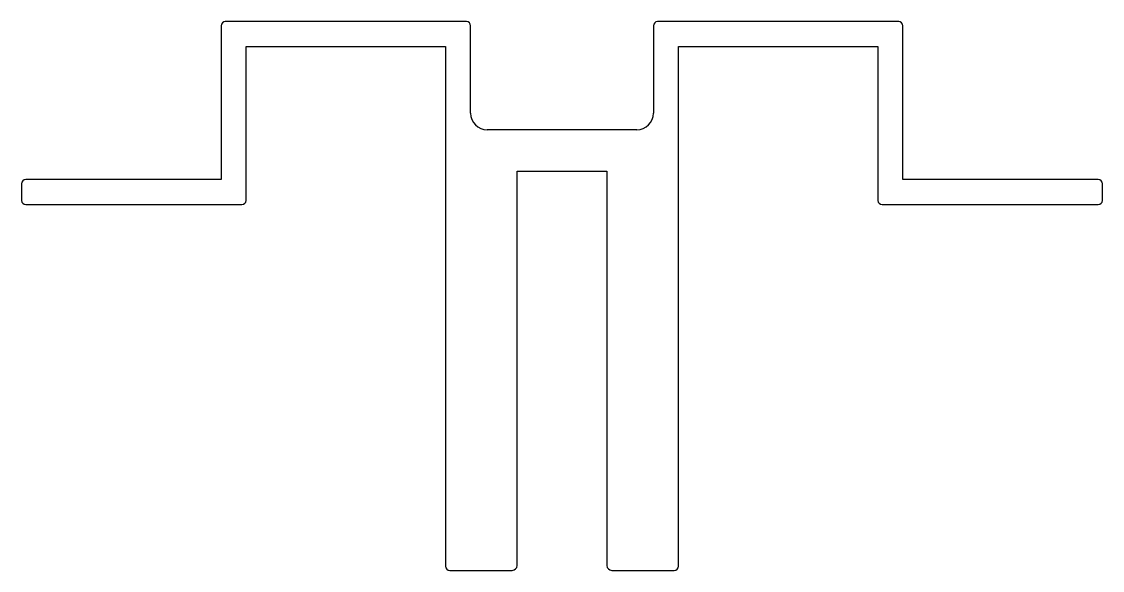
# Model space of a CAD drawing. Extents: x 394.1 to 459.1, y 226.1 to 259.1.
import ezdxf

# ---------------------------------------------------------------- set-up
doc = ezdxf.new("R2010")
doc.units = 0
doc.layers.get('0').update_dxf_attribs({"linetype": 'CONTINUOUS'})

msp = doc.modelspace()

# ---------------------------------------------------------------- linework, layer by layer
for p, q in [((406.062, 258.878), (406.062, 249.628)), ((420.812, 259.128), (406.312, 259.128)), ((421.062, 253.628), (421.062, 258.878)), ((432.062, 258.878), (432.062, 253.628)), ((446.812, 259.128), (432.312, 259.128)), ((447.062, 249.628), (447.062, 258.878)), ((407.562, 257.628), (419.562, 257.628)), ((407.562, 248.378), (407.562, 257.628)), ((419.562, 257.628), (419.562, 226.378)), ((433.562, 226.378), (433.562, 257.628)), ((433.562, 257.628), (445.562, 257.628)), ((445.562, 257.628), (445.562, 248.378)), ((431.062, 252.628), (422.062, 252.628)), ((406.062, 249.628), (394.312, 249.628)), ((423.862, 226.428), (423.862, 250.128)), ((423.862, 250.128), (429.262, 250.128)), ((429.262, 250.128), (429.262, 226.428)), ((458.812, 249.628), (447.062, 249.628)), ((394.062, 249.378), (394.062, 248.378)), ((459.062, 248.378), (459.062, 249.378)), ((394.312, 248.128), (407.312, 248.128)), ((445.812, 248.128), (458.812, 248.128)), ((419.812, 226.128), (423.562, 226.128)), ((429.562, 226.128), (433.312, 226.128))]:
    msp.add_line(p, q)
for centre, radius, start, end in [((406.312, 258.878), 0.25, 90, 180), ((420.812, 258.878), 0.25, 360, 90), ((432.312, 258.878), 0.25, 90, 180), ((446.812, 258.878), 0.25, 0, 90), ((422.062, 253.628), 1, 180, 270), ((431.062, 253.628), 1, 270, 360), ((394.312, 249.378), 0.25, 90, 180), ((458.812, 249.378), 0.25, 0, 90), ((394.312, 248.378), 0.25, 180, 270), ((407.312, 248.378), 0.25, 270, 0), ((445.812, 248.378), 0.25, 180, 270), ((458.812, 248.378), 0.25, 270, 0), ((419.812, 226.378), 0.25, 180, 270), ((423.562, 226.428), 0.3, 270, 360), ((429.562, 226.428), 0.3, 180, 270), ((433.312, 226.378), 0.25, 270, 0)]:
    msp.add_arc(centre, radius, start, end)

doc.saveas('drawing.dxf')
